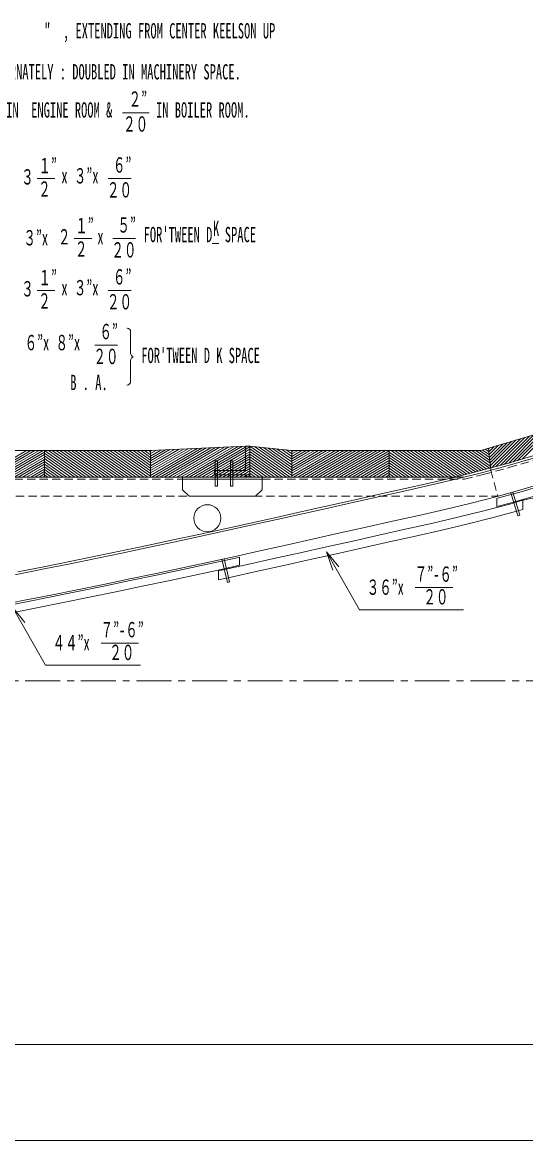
# Model space of a CAD drawing. Units: millimetres, scale not verified. Extents: x -8222 to 8222, y -5815 to 5815.
# Drawn here: x 765 to 2213, y -5815 to -2601 of the extents above; entities that cross this region are included whole.
import ezdxf
from ezdxf.enums import TextEntityAlignment as Align

# ---------------------------------------------------------------- set-up
doc = ezdxf.new("R2010")
doc.units = ezdxf.units.MM
doc.header["$LTSCALE"] = 20
doc.linetypes.add('CHAIN1', pattern=[8, 5, -1, 1, -1])
doc.linetypes.add('DASHED1', pattern=[1.8, 1.2, -0.6])
for name, color, linetype, lineweight in [('0-0_0', 3, 'Continuous', 18), ('0-1_芯', 4, 'CHAIN1', 18), ('0-2_寸法', 2, 'Continuous', 18), ('0-F_枠', 3, 'Continuous', 18)]:
    doc.layers.add(name, color=color, linetype=linetype, lineweight=lineweight)
doc.styles.add('ＭＳ ゴシック', font='')
doc.styles.get('ＭＳ ゴシック').set_extended_font_data('MS Gothic')

msp = doc.modelspace()

# ---------------------------------------------------------------- linework, layer by layer
at = {"layer": '0-0_0'}
for p, q in [((2139.34, -3874.36), (2223.23, -3790.47)), ((2151.64, -3871.04), (2236.42, -3786.26)), ((2164.05, -3867.61), (2249.62, -3782.05)), ((2176.77, -3863.87), (2262.81, -3777.83)), ((2189.5, -3860.13), (2276, -3773.62)), ((2202.22, -3856.39), (2289.26, -3769.34)), ((1406.99, -3818.95), (1133.94, -3831.65)), ((1133.94, -3902.93), (1268.21, -3825.41)), ((1137.41, -3907.85), (1281.26, -3824.8)), ((1149.41, -3907.85), (1294.31, -3824.19)), ((1161.41, -3907.85), (1307.36, -3823.58)), ((1173.41, -3907.85), (1320.42, -3822.98)), ((1185.41, -3907.85), (1333.47, -3822.37)), ((1197.41, -3907.85), (1346.52, -3821.76)), ((1209.41, -3907.85), (1359.57, -3821.16)), ((1221.41, -3907.85), (1372.62, -3820.55)), ((1233.41, -3907.85), (1385.67, -3819.94)), ((1245.41, -3907.85), (1398.72, -3819.33)), ((1257.41, -3907.85), (1411.78, -3818.73)), ((1269.41, -3907.85), (1419.69, -3821.09)), ((1406.99, -3818.95), (1406.99, -3888.8)), ((1406.99, -3818.95), (1419.69, -3818.95)), ((1419.69, -3818.95), (1419.69, -3901.5)), ((1419.69, -3818.95), (1540.34, -3831.65)), ((1419.96, -3818.98), (1540.34, -3903.27)), ((1432.99, -3820.35), (1540.34, -3895.52)), ((1446.01, -3821.72), (1540.34, -3887.77)), ((1459.04, -3823.09), (1540.34, -3880.02)), ((1472.07, -3824.46), (1540.34, -3872.26)), ((2112.07, -3888.3), (2105.98, -3825.12)), ((2106.14, -3826.74), (2108.51, -3824.37)), ((2106.93, -3834.93), (2121.23, -3820.63)), ((2107.71, -3843.12), (2133.95, -3816.89)), ((2108.5, -3851.32), (2146.67, -3813.15)), ((2109.29, -3859.51), (2159.39, -3809.41)), ((2110.08, -3867.7), (2172.11, -3805.67)), ((2110.87, -3875.89), (2184.83, -3801.93)), ((2114.74, -3881), (2197.55, -3798.19)), ((2127.04, -3877.68), (2210.27, -3794.45)), ((645.41, -3907.85), (777.39, -3831.65)), ((657.41, -3907.85), (789.39, -3831.65)), ((669.41, -3907.85), (801.39, -3831.65)), ((681.41, -3907.85), (813.39, -3831.65)), ((693.41, -3907.85), (825.39, -3831.65)), ((705.41, -3907.85), (829.14, -3836.42)), ((717.41, -3907.85), (829.14, -3843.34)), ((729.41, -3907.85), (829.14, -3850.27)), ((741.41, -3907.85), (829.14, -3857.2)), ((829.14, -3831.65), (829.14, -3907.85)), ((829.14, -3839.39), (926.91, -3907.85)), ((829.14, -3847.14), (915.84, -3907.85)), ((829.14, -3854.9), (904.77, -3907.85)), ((829.15, -3831.65), (937.98, -3907.85)), ((840.23, -3831.65), (949.05, -3907.85)), ((851.3, -3831.65), (960.12, -3907.85)), ((862.37, -3831.65), (971.19, -3907.85)), ((873.44, -3831.65), (982.26, -3907.85)), ((884.51, -3831.65), (993.33, -3907.85)), ((895.58, -3831.65), (1004.4, -3907.85)), ((906.65, -3831.65), (1015.48, -3907.85)), ((917.72, -3831.65), (1026.55, -3907.85)), ((928.79, -3831.65), (1037.62, -3907.85)), ((939.86, -3831.65), (1048.69, -3907.85)), ((950.93, -3831.65), (1059.76, -3907.85)), ((962.01, -3831.65), (1070.83, -3907.85)), ((973.08, -3831.65), (1081.9, -3907.85)), ((984.15, -3831.65), (1092.97, -3907.85)), ((995.22, -3831.65), (1104.04, -3907.85)), ((1006.29, -3831.65), (1115.11, -3907.85)), ((1017.36, -3831.65), (1126.18, -3907.85)), ((1028.43, -3831.65), (1133.94, -3905.53)), ((1039.5, -3831.65), (1133.94, -3897.78)), ((1050.57, -3831.65), (1133.94, -3890.02)), ((1061.64, -3831.65), (1133.94, -3882.27)), ((1072.71, -3831.65), (1133.94, -3874.52)), ((1083.78, -3831.65), (1133.94, -3866.77)), ((1094.86, -3831.65), (1133.94, -3859.02)), ((1105.93, -3831.65), (1133.94, -3851.27)), ((1117, -3831.65), (1133.94, -3843.51)), ((1128.07, -3831.65), (1133.94, -3835.76)), ((1133.94, -3896), (1255.16, -3826.01)), ((1133.94, -3889.07), (1242.11, -3826.62)), ((1133.94, -3882.14), (1229.06, -3827.23)), ((1133.94, -3875.21), (1216, -3827.83)), ((1133.94, -3868.29), (1202.95, -3828.44)), ((1133.94, -3861.36), (1189.9, -3829.05)), ((1133.94, -3854.43), (1176.85, -3829.65)), ((1133.94, -3847.5), (1163.8, -3830.26)), ((1133.94, -3840.57), (1150.75, -3830.87)), ((1133.94, -3833.64), (1137.7, -3831.48)), ((1133.94, -3831.65), (1133.94, -3907.85)), ((1281.41, -3907.85), (1419.69, -3828.01)), ((1293.41, -3907.85), (1419.69, -3834.94)), ((1305.41, -3907.85), (1419.69, -3841.87)), ((1317.41, -3907.85), (1419.69, -3848.8)), ((1329.41, -3907.85), (1419.69, -3855.73)), ((1419.69, -3826.54), (1535.81, -3907.85)), ((1419.69, -3834.3), (1524.74, -3907.85)), ((1419.69, -3842.05), (1513.67, -3907.85)), ((1419.69, -3849.8), (1502.59, -3907.85)), ((1419.69, -3857.55), (1491.52, -3907.85)), ((1485.1, -3825.84), (1540.34, -3864.51)), ((1498.13, -3827.21), (1540.34, -3856.76)), ((1511.16, -3828.58), (1540.34, -3849.01)), ((1524.19, -3829.95), (1540.34, -3841.26)), ((1537.22, -3831.32), (1540.34, -3833.5)), ((1540.34, -3831.65), (1540.34, -3907.85)), ((1540.34, -3903.85), (1665.39, -3831.65)), ((1540.34, -3896.92), (1653.39, -3831.65)), ((1540.34, -3889.99), (1641.39, -3831.65)), ((1540.34, -3883.07), (1629.39, -3831.65)), ((1540.34, -3876.14), (1617.39, -3831.65)), ((1540.34, -3869.21), (1605.39, -3831.65)), ((1540.34, -3862.28), (1593.39, -3831.65)), ((1540.34, -3855.35), (1581.39, -3831.65)), ((1540.34, -3848.42), (1569.39, -3831.65)), ((1540.34, -3841.5), (1557.39, -3831.65)), ((1540.34, -3834.57), (1545.39, -3831.65)), ((1545.41, -3907.85), (1677.39, -3831.65)), ((1557.41, -3907.85), (1689.39, -3831.65)), ((1569.41, -3907.85), (1701.39, -3831.65)), ((1581.41, -3907.85), (1713.39, -3831.65)), ((1593.41, -3907.85), (1725.39, -3831.65)), ((1605.41, -3907.85), (1737.39, -3831.65)), ((1617.41, -3907.85), (1749.39, -3831.65)), ((1629.41, -3907.85), (1761.39, -3831.65)), ((1641.41, -3907.85), (1773.39, -3831.65)), ((1653.41, -3907.85), (1785.39, -3831.65)), ((1665.41, -3907.85), (1797.39, -3831.65)), ((1677.41, -3907.85), (1809.39, -3831.65)), ((1689.41, -3907.85), (1820.57, -3832.13)), ((1701.41, -3907.85), (1820.57, -3839.06)), ((1713.41, -3907.85), (1820.57, -3845.98)), ((1725.41, -3907.85), (1820.57, -3852.91)), ((1820.57, -3831.65), (1820.57, -3907.85)), ((1820.57, -3835.92), (1923.29, -3907.85)), ((1820.57, -3843.68), (1912.22, -3907.85)), ((1820.57, -3851.43), (1901.15, -3907.85)), ((1825.53, -3831.65), (1934.36, -3907.85)), ((1836.61, -3831.65), (1945.43, -3907.85)), ((1847.68, -3831.65), (1956.5, -3907.85)), ((1858.75, -3831.65), (1967.57, -3907.85)), ((1869.82, -3831.65), (1978.64, -3907.85)), ((1880.89, -3831.65), (1989.71, -3907.85)), ((1891.96, -3831.65), (2000.78, -3907.85)), ((1903.03, -3831.65), (2011.2, -3907.39)), ((1914.1, -3831.65), (2019.4, -3905.38)), ((1925.17, -3831.65), (2027.56, -3903.34)), ((1936.24, -3831.65), (2035.71, -3901.3)), ((1947.31, -3831.65), (2043.87, -3899.26)), ((1958.38, -3831.65), (2052.03, -3897.22)), ((1969.46, -3831.65), (2060.19, -3895.18)), ((1980.53, -3831.65), (2068.35, -3893.14)), ((1991.6, -3831.65), (2076.5, -3891.1)), ((2002.67, -3831.65), (2084.66, -3889.06)), ((2013.74, -3831.65), (2092.71, -3886.95)), ((2024.81, -3831.65), (2100.7, -3884.79)), ((2035.88, -3831.65), (2108.69, -3882.63)), ((2046.95, -3831.65), (2110.92, -3876.44)), ((2058.02, -3831.65), (2110.12, -3868.13)), ((2069.09, -3831.65), (2109.32, -3859.82)), ((2080.16, -3831.65), (2108.52, -3851.51)), ((2089.02, -3830.1), (2107.72, -3843.19)), ((2096.82, -3827.81), (2106.92, -3834.88)), ((2104.62, -3825.52), (2106.12, -3826.57)), ((753.41, -3907.85), (829.14, -3864.13)), ((765.41, -3907.85), (829.14, -3871.06)), ((777.41, -3907.85), (829.14, -3877.98)), ((789.41, -3907.85), (829.14, -3884.91)), ((829.14, -3862.65), (893.7, -3907.85)), ((829.14, -3870.4), (882.62, -3907.85)), ((829.14, -3878.15), (871.55, -3907.85)), ((829.14, -3885.9), (860.48, -3907.85)), ((1406.99, -3888.8), (1317.74, -3888.8)), ((1317.74, -3888.8), (1317.74, -3901.5)), ((1319.79, -3861.43), (1319.79, -3934.25)), ((1319.79, -3861.43), (1326.14, -3861.43)), ((1326.14, -3861.43), (1326.14, -3934.25)), ((1341.41, -3907.85), (1419.69, -3862.66)), ((1353.41, -3907.85), (1419.69, -3869.58)), ((1364.24, -3861.43), (1364.24, -3934.25)), ((1370.59, -3861.43), (1364.24, -3861.43)), ((1365.41, -3907.85), (1419.69, -3876.51)), ((1370.59, -3861.43), (1370.59, -3934.25)), ((1377.41, -3907.85), (1419.69, -3883.44)), ((1419.69, -3865.3), (1480.45, -3907.85)), ((1419.69, -3873.06), (1469.38, -3907.85)), ((1419.69, -3880.81), (1458.31, -3907.85)), ((1419.69, -3888.56), (1447.24, -3907.85)), ((1737.41, -3907.85), (1820.57, -3859.84)), ((1749.41, -3907.85), (1820.57, -3866.77)), ((1761.41, -3907.85), (1820.57, -3873.7)), ((1773.41, -3907.85), (1820.57, -3880.62)), ((1785.41, -3907.85), (1820.57, -3887.55)), ((1820.57, -3859.18), (1890.08, -3907.85)), ((1820.57, -3866.93), (1879, -3907.85)), ((1820.57, -3874.68), (1867.93, -3907.85)), ((1820.57, -3882.44), (1856.86, -3907.85)), ((-2612.6, -3907.85), (2035.7, -3907.85)), ((801.41, -3907.85), (829.14, -3891.84)), ((813.41, -3907.85), (829.14, -3898.77)), ((825.41, -3907.85), (829.14, -3905.7)), ((829.14, -3893.66), (849.41, -3907.85)), ((829.14, -3901.41), (838.34, -3907.85)), ((1226.16, -3907.85), (1226.16, -3944.35)), ((1226.16, -3914.2), (1454.76, -3914.2)), ((1419.69, -3901.5), (1317.74, -3901.5)), ((1389.41, -3907.85), (1419.69, -3890.37)), ((1401.41, -3907.85), (1419.69, -3897.3)), ((1406.99, -3901.5), (1406.99, -3907.85)), ((1406.99, -3902.92), (1414.03, -3907.85)), ((1413.41, -3907.85), (1419.69, -3904.23)), ((1416.03, -3901.5), (1425.1, -3907.85)), ((1419.69, -3896.31), (1436.17, -3907.85)), ((1454.76, -3907.85), (1454.76, -3944.35)), ((1797.41, -3907.85), (1820.57, -3894.48)), ((1809.41, -3907.85), (1820.57, -3901.41)), ((1820.57, -3890.19), (1845.79, -3907.85)), ((1820.57, -3897.94), (1834.72, -3907.85)), ((1820.57, -3905.69), (1823.65, -3907.85)), ((1245.21, -3963.11), (1226.16, -3944.35)), ((1326.14, -3934.25), (1319.79, -3934.25)), ((1370.59, -3934.25), (1364.24, -3934.25)), ((1454.76, -3944.35), (1435.71, -3963.11)), ((2169.61, -3952.91), (2189.78, -4019.23)), ((1435.71, -3963.11), (1245.21, -3963.11)), ((2129.97, -3992.57), (2129.97, -3969.11)), ((2204.6, -3974.71), (2204.6, -4001.27)), ((1339.33, -4144.06), (1354.89, -4210.91)), ((1345.51, -4142.62), (1361.08, -4209.47)), ((1390.06, -4161.53), (1390.06, -4138.13)), ((1329.75, -4177.36), (1329.75, -4203.34)), ((1354.89, -4210.91), (1361.08, -4209.47))]:
    msp.add_line(p, q, dxfattribs=at)
at = {"layer": '0-0_0', "color": 1, "linetype": 'DASHED1'}
for p, q in [((2112.07, -3888.3), (2132.77, -3963.11)), ((-121.09, -3914.2), (1226.16, -3914.2)), ((1454.76, -3914.2), (2036.48, -3914.2))]:
    msp.add_line(p, q, dxfattribs=at)
at = {"layer": '0-0_0'}
for points in [[(3088.04, -3362.85), (3080.32, -3368.72), (3019.97, -3410.96), (2957.95, -3451.42), (2894.59, -3490.37), (2830.26, -3527.93), (2765.11, -3564), (2699.17, -3598.5), (2632.45, -3631.35), (2564.96, -3662.51), (2496.7, -3691.92), (2427.69, -3719.61), (2357.98, -3745.6), (2287.63, -3769.9), (2216.7, -3792.56), (2083.76, -3831.65), (1540.34, -3831.65)], [(3142.65, -3503.33), (3113.28, -3524.15), (3048.76, -3566.76), (2983.09, -3607.57), (2916.5, -3646.86), (2849.04, -3684.64), (2780.72, -3720.84), (2711.55, -3755.39), (2641.55, -3788.21), (2570.74, -3819.25), (2499.16, -3848.49), (2426.89, -3875.97), (2353.98, -3901.69), (2280.48, -3925.69), (2206.45, -3947.99), (2131.93, -3968.61), (2129.97, -3969.11)], [(3155.95, -3522.09), (3144.68, -3530.26), (3080.55, -3573.45), (3015.19, -3614.79), (2948.85, -3654.53), (2881.64, -3692.81), (2813.57, -3729.53), (2744.66, -3764.64), (2674.91, -3798.06), (2604.35, -3829.71), (2533.02, -3859.59), (2460.97, -3887.7), (2388.26, -3914.06), (2314.95, -3938.7), (2241.09, -3961.65), (2166.72, -3982.9), (2129.97, -3992.57)], [(1133.94, -3831.65), (-110.33, -3831.65), (-254.91, -3816.37)], [(2233.46, -3847.2), (2160.73, -3868.58), (2087.54, -3888.34), (2013.96, -3906.74), (1940.11, -3924.15), (1866.08, -3940.93), (1791.97, -3957.47), (1717.84, -3974.01), (1643.73, -3990.6), (1569.61, -4007.18), (1495.5, -4023.72), (1421.36, -4040.19), (1347.21, -4056.54), (1273.03, -4072.74), (1198.8, -4088.75), (1124.53, -4104.53), (1050.22, -4120.08), (975.86, -4135.44), (901.46, -4150.62), (827.02, -4165.65), (752.56, -4180.54)], [(2235.32, -3853.27), (2162.46, -3874.7), (2089.14, -3894.49), (2015.46, -3912.91), (1941.54, -3930.33), (1867.47, -3947.13), (1793.35, -3963.67), (1719.23, -3980.21), (1645.11, -3996.79), (1571, -4013.38), (1496.88, -4029.92), (1422.74, -4046.39), (1348.57, -4062.74), (1274.37, -4078.94), (1200.13, -4094.96), (1125.85, -4110.74), (1051.51, -4126.3), (977.13, -4141.66), (902.72, -4156.84), (828.27, -4171.87)], [(695.86, -4277.25), (771.7, -4262.19), (847.5, -4247.03), (923.28, -4231.72), (999.03, -4216.25), (1074.73, -4200.6), (1150.39, -4184.74), (1226, -4168.64), (1301.56, -4152.31), (1377.09, -4135.8), (1452.58, -4119.13), (1528.05, -4102.35), (1603.51, -4085.49), (1678.96, -4068.6), (1754.42, -4051.72), (1829.88, -4034.89), (1905.32, -4018.02), (1980.66, -4000.79), (2055.79, -3982.81), (2130.62, -3963.7), (2205.04, -3943.11), (2278.96, -3920.85)], [(2175.73, -3951.22), (2195.86, -4017.38), (2189.78, -4019.23)], [(2204.6, -3974.71), (2167.4, -3985.35), (2092.54, -4005.05), (2017.37, -4023.47), (1941.97, -4040.99), (1866.46, -4057.97), (1790.91, -4074.8), (1715.37, -4091.69), (1639.84, -4108.6), (1564.3, -4125.49), (1488.75, -4142.32), (1413.18, -4159.06), (1337.58, -4175.66), (1329.75, -4177.36)], [(2204.6, -4001.26), (2197.46, -4003.35), (2122.58, -4023.57), (2047.34, -4042.4), (1971.84, -4060.2), (1896.2, -4077.36), (1820.49, -4094.25), (1744.79, -4111.14), (1669.09, -4128.08), (1593.4, -4145.01), (1517.69, -4161.9), (1441.97, -4178.71), (1366.22, -4195.39), (1329.75, -4203.33)], [(1390.06, -4138.13), (1378.18, -4140.76), (1302.64, -4157.28), (1227.07, -4173.61), (1151.44, -4189.71), (1075.77, -4205.57), (1000.05, -4221.23), (924.29, -4236.7), (848.51, -4252.01), (772.69, -4267.18), (696.85, -4282.24), (621.01, -4297.28), (545.21, -4312.52), (469.5, -4328.22), (393.93, -4344.61), (318.57, -4361.9), (262.89, -4375.17)], [(828.27, -4171.87), (753.8, -4186.77), (679.31, -4201.56), (604.81, -4216.33), (530.36, -4231.3), (455.99, -4246.7), (381.76, -4262.76), (307.72, -4279.65), (233.83, -4297.21), (159.99, -4315), (86.1, -4332.55), (12.05, -4349.41), (-62.22, -4365.26), (-136.67, -4380.28)], [(1390.06, -4161.53), (1337.04, -4173.18), (1261.4, -4189.6), (1185.72, -4205.79), (1109.99, -4221.77), (1034.22, -4237.53), (958.4, -4253.09), (882.55, -4268.47), (806.67, -4283.71), (730.75, -4298.8), (654.83, -4313.86), (578.92, -4329.02), (503.07, -4344.53), (427.34, -4360.67), (351.8, -4377.63), (276.44, -4395.39), (262.89, -4398.66)]]:
    msp.add_lwpolyline(points, dxfattribs=at)
at = {"layer": '0-0_0', "color": 1, "linetype": 'DASHED1'}
for points in [[(2036.48, -3914.2), (2090.74, -3900.64), (2164.18, -3880.81), (2237.18, -3859.34), (2309.67, -3836.19), (2381.59, -3811.34), (2452.9, -3784.76), (2523.53, -3756.42), (2593.42, -3726.3), (2662.52, -3694.41), (2730.79, -3660.79), (2798.22, -3625.51), (2864.79, -3588.65), (2930.5, -3550.29), (2995.33, -3510.44), (3059.09, -3468.84), (3121.49, -3425.15), (3182.17, -3379.04)], [(-2688.47, -3888.3), (-2709.17, -3963.11), (2132.77, -3963.11)]]:
    msp.add_lwpolyline(points, dxfattribs=at)
at = {"layer": '0-0_0'}
msp.add_circle((1297.31, -4026.15), 38.89, dxfattribs=at)
at = {"layer": '0-1_芯'}
for p, q in [((2204.6, -3974.71), (4100.48, -3578.86)), ((-4666.1, -4493.26), (4100.48, -4493.26))]:
    msp.add_line(p, q, dxfattribs=at)
at = {"layer": '0-2_寸法'}
for p, q in [((1129.79, -2860.42), (1053.58, -2860.42)), ((859.22, -3049.86), (808.42, -3049.86)), ((1078.07, -3049.86), (1012.59, -3049.86)), ((964.88, -3222.29), (914.09, -3222.29)), ((1090.96, -3222.29), (1025.48, -3222.29)), ((1310.84, -3236.03), (1330.41, -3236.03)), ((859.22, -3371.55), (808.42, -3371.55)), ((1078.07, -3371.55), (1012.59, -3371.55)), ((1066.73, -3479.63), (1065.65, -3479.63)), ((1076.73, -3551.67), (1076.73, -3489.63)), ((1039.27, -3528.64), (973.78, -3528.64)), ((1081.06, -3559.91), (1083.89, -3561.85)), ((1081.06, -3563.79), (1083.89, -3561.85)), ((1076.73, -3572.03), (1076.73, -3633.22)), ((1066.73, -3643.22), (1065.65, -3643.22)), ((1639.97, -4122.48), (1675.54, -4165.72)), ((1639.97, -4122.48), (1658.61, -4175.28)), ((1734.83, -4289.23), (1639.97, -4122.48)), ((1894.9, -4225.59), (2003.16, -4225.59)), ((736.62, -4282.21), (772.2, -4325.45)), ((831.49, -4448.96), (736.62, -4282.21)), ((1734.83, -4289.23), (2033.57, -4289.23)), ((991.56, -4385.33), (1099.81, -4385.33)), ((831.49, -4448.96), (1105.05, -4448.96))]:
    msp.add_line(p, q, dxfattribs=at)
for centre, start, end in [((1066.73, -3489.63), 0, 90), ((1086.73, -3551.67), 180, 235.49164), ((1086.73, -3572.03), 124.50836, 180), ((1066.73, -3633.22), 270, 0)]:
    msp.add_arc(centre, 10, start, end, dxfattribs=at)
at = {"layer": '0-F_枠'}
for p, q in [((-7945.13, -5538.82), (7945.13, -5538.82)), ((-8221.72, -5815.41), (8221.86, -5815.41))]:
    msp.add_line(p, q, dxfattribs=at)

# ---------------------------------------------------------------- texts
at = {"layer": '0-2_寸法', "style": 'ＭＳ ゴシック', "width": 0.6}
for s, p in [('"  , EXTENDING FROM CENTER KEELSON UP', (828.4, -2660.12)), ('TO BILGE & UPPER D  .ALTERNATELY : DOUBLED IN MACHINERY SPACE.', (280.46, -2778.01)), ('２”', (1070.91, -2856.44)), ('IN  ENGINE ROOM &       IN BOILER ROOM.', (718.81, -2887.66)), ('２０', (1055.14, -2928.01)), ('１”', (811.83, -3047.83)), ('６”', (1025.85, -3045.87)), ('x ３”x', (877.55, -3076.97)), ('３', (762.04, -3080.05)), ('２', (810.84, -3115.24)), ('２０', (1008.66, -3117.45)), ('１”', (917.49, -3220.26)), ('５”', (1038.74, -3218.3)), ('K', (1313.58, -3228.31)), ('３”x', (768.46, -3255.1)), ('２', (867.7, -3252.48)), ('x ', (981.01, -3251.86)), ("FOR'TWEEN D  SPACE", (1114.12, -3245.84)), ('２', (916.5, -3287.67)), ('２０', (1021.55, -3289.88)), ('１”', (811.83, -3369.52)), ('６”', (1025.85, -3367.57)), ('x ３”x', (877.55, -3398.66)), ('３', (762.04, -3401.74)), ('２', (810.84, -3436.93)), ('２０', (1008.66, -3439.14)), ('６”', (987.04, -3524.66)), ('６”x ８”x', (771.78, -3556.45)), ("FOR'TWEEN D K SPACE", (1107.38, -3593.48)), ('２０', (969.85, -3596.23)), ('B . A.', (903.02, -3671.12)), ('７”-６”', (1893.67, -4221.96)), ('３６”x', (1755.54, -4259.59)), ('２０', (1918.61, -4287.29)), ('７”-６”', (990.32, -4381.69)), ('４４”x', (852.2, -4419.32)), ('２０', (1015.26, -4447.02))]:
    msp.add_text(s, height=43.99, dxfattribs=at).set_placement(p, align=Align.BOTTOM_LEFT)

doc.saveas('drawing.dxf')
